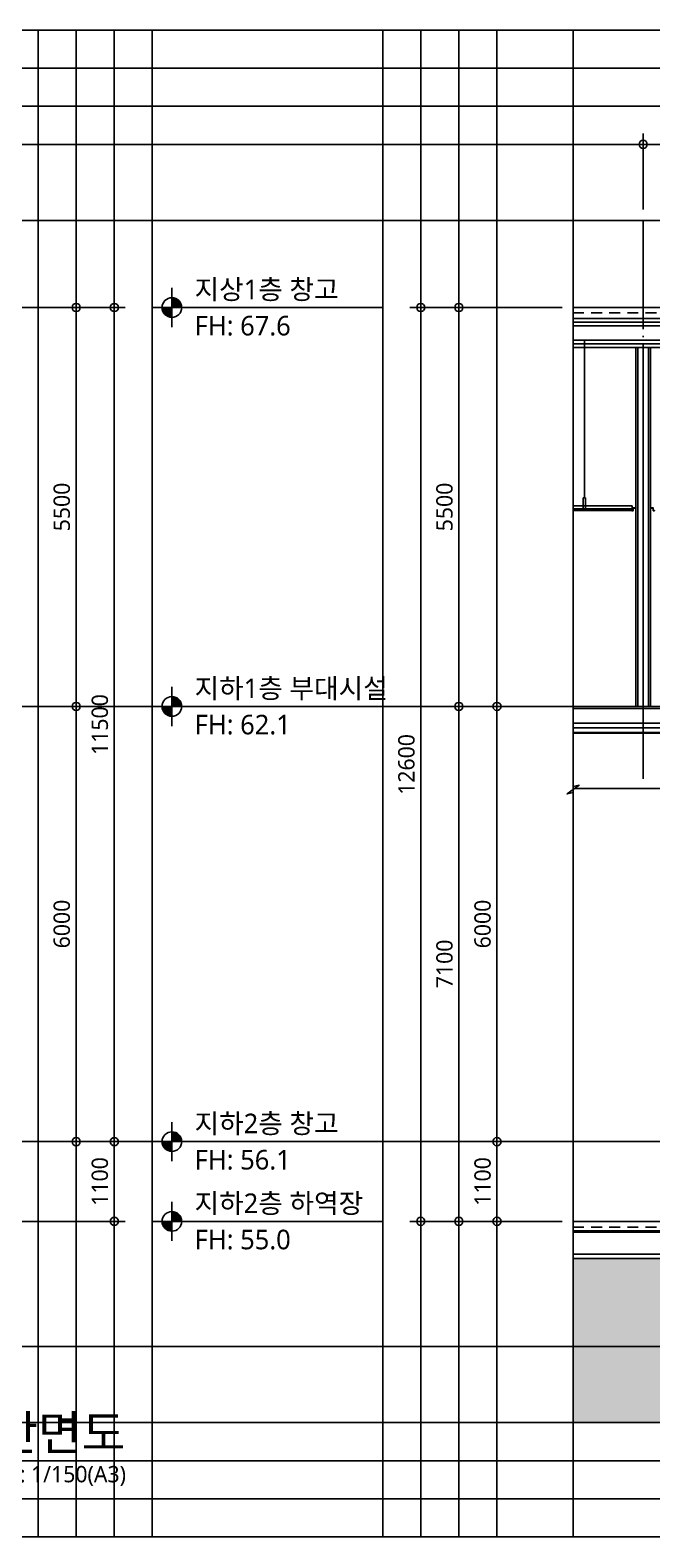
# Model space of a CAD drawing. Header units: millimetres. Extents: x -26983 to 60590, y 825 to 42375.
# Drawn here: x 24957 to 33531, y 825 to 21600 of the extents above; entities that cross this region are included whole.
import ezdxf
from ezdxf.enums import TextEntityAlignment as Align

# ---------------------------------------------------------------- set-up
doc = ezdxf.new("R2010")
doc.units = ezdxf.units.MM
doc.header["$LTSCALE"] = 100
doc.header["$MEASUREMENT"] = 0
doc.header["$PDSIZE"] = -10
for name, pattern in [('-HID', [2.5, 1.5, -1]), ('CEN', [62, 60, -1, 0, -1]), ('HID', [2.5, 1.5, -1])]:
    doc.linetypes.add(name, pattern=pattern)
doc.layers.get('0').update_dxf_attribs({"linetype": 'CONTINUOUS'})
doc.layers.get('Defpoints').update_dxf_attribs({"color": 171, "linetype": 'CONTINUOUS'})
for name, color, linetype in [('CEN(ST)', 1, 'CEN'), ('Center(AR)', 30, 'CEN'), ('CON', 2, 'CONTINUOUS'), ('ELE-6', 8, 'CONTINUOUS'), ('FIN', 8, 'CONTINUOUS'), ('FIN-2', 9, 'CONTINUOUS'), ('FIN-5', 6, 'CONTINUOUS'), ('HAN', 9, 'CONTINUOUS'), ('HAT 254', 254, 'CONTINUOUS'), ('HAT-252', 252, 'CONTINUOUS'), ('INS', 251, 'BATTING'), ('NDIM', 7, 'CONTINUOUS'), ('SYM', 7, 'CONTINUOUS'), ('TEXT', 3, 'CONTINUOUS'), ('TEXT(AXIS)', 2, 'CONTINUOUS'), ('WAL-석고보드', 7, 'CONTINUOUS'), ('wire-meshes', 1, 'CONTINUOUS')]:
    doc.layers.add(name, color=color, linetype=linetype)
doc.styles.add('CGS', font='cgse', dxfattribs={"bigfont": 'cgs'})
doc.styles.add('나눔바른고딕', font='NanumBarunGothic.ttf')
doc.linetypes.add('BATTING', pattern='A,0.0001,-0.1,[134,ltypeshp.shx,S=0.1,R=0,X=-0.1,Y=0],-0.2,[134,ltypeshp.shx,S=0.1,R=180,X=0.1,Y=0],-0.1', length=0.4001)
doc.dimstyles.new('NDIM 1200', dxfattribs={"dimscale": 75, "dimtxt": 3, "dimasz": 1, "dimexe": 2, "dimexo": 2, "dimgap": 1, "dimtad": 1, "dimdec": 0, "dimdsep": 46, "dimtxsty": 'CGS', "dimblk": 'DOT0', "dimcen": 1, "dimdle": 8, "dimclrd": 256, "dimclre": 256, "dimclrt": 256, "dimadec": 0, "dimazin": 0, "dimtfac": 1, "dimtdec": 0, "dimtix": 1, "dimtmove": 2, "dimatfit": 3, "dimldrblk": 'DOT0', "dimfxl": 1, "dimtolj": 1, "dimtzin": 0, "dimlwd": -1, "dimlwe": -1, "dimarcsym": 0})

# ---------------------------------------------------------------- blocks, each defined once
blk = doc.blocks.new('A$C19853FC8')
at = {"layer": 'SYM'}
for p, q in [((1800, 0), (1800, 3600)), ((3600, 1800), (0, 1800))]:
    blk.add_line(p, q, dxfattribs=at)
blk.add_circle((1800, 1800), 900, dxfattribs=at)
for points in [[(900, 1800), (1800, 2700), (914, 1959), (1643, 2686)], [(914, 1959), (1643, 2686), (954, 2112), (1492, 2646)], [(954, 2112), (1492, 2646), (1025, 2260), (1346, 2576)], [(1025, 2260), (1346, 2576), (1109, 2378), (1222, 2491)], [(1800, 900), (2700, 1800), (1959, 914), (2686, 1643)], [(1959, 914), (2686, 1643), (2112, 954), (2646, 1492)], [(2112, 954), (2646, 1492), (2260, 1025), (2576, 1346)], [(2260, 1025), (2576, 1346), (2378, 1109), (2491, 1222)]]:
    blk.add_solid(points, dxfattribs=at)
at = {"layer": 'SYM', "linetype": 'Continuous'}
for points in [[(1800, 2700), (1800, 1800), (900, 1800)], [(2700, 1800), (1800, 900), (1800, 1800)]]:
    blk.add_solid(points, dxfattribs=at)
blk = doc.blocks.new('DOT0')
blk.add_line((-3, 0), (3, 0))
at = {"color": 6}
blk.add_circle((0, 0), 0.75, dxfattribs=at)
blk = doc.blocks.new('*D276')
at = {"layer": 'Defpoints', "color": 0, "ltscale": 0.4, "transparency": 16777216}
for p in [(24017, 6275), (26117, 6275), (24017, 5175)]:
    blk.add_point(p, dxfattribs=at)
at = {"layer": 'NDIM', "ltscale": 0.4, "transparency": 16777216}
for p, q in [((24167, 6275), (26267, 6275)), ((26117, 5250), (26117, 6200)), ((24167, 5175), (26267, 5175))]:
    blk.add_line(p, q, dxfattribs=at)
at = {"layer": 'NDIM', "ltscale": 0.4, "transparency": 16777216, "xscale": 75, "yscale": 75, "zscale": 75}
for p, rotation in [((26117, 6275), 90), ((26117, 5175), 270)]:
    blk.add_blockref('DOT0', p, dxfattribs=dict(at, rotation=rotation))
at = {"layer": 'NDIM', "ltscale": 0.4, "transparency": 16777216, "insert": (25919, 5725), "char_height": 225, "attachment_point": 5, "rotation": 90, "style": '나눔바른고딕'}
blk.add_mtext('\\A1;1100', dxfattribs=at)
blk = doc.blocks.new('*D243')
at = {"layer": 'Defpoints', "color": 0, "ltscale": 0.4, "transparency": 16777216}
for p in [(31394, 6275), (32444, 6275), (32444, 5175)]:
    blk.add_point(p, dxfattribs=at)
at = {"layer": 'NDIM', "ltscale": 0.4, "transparency": 16777216}
for p, q in [((32294, 6275), (31244, 6275)), ((31394, 5250), (31394, 6200)), ((32294, 5175), (31244, 5175))]:
    blk.add_line(p, q, dxfattribs=at)
at = {"layer": 'NDIM', "ltscale": 0.4, "transparency": 16777216, "xscale": 75, "yscale": 75, "zscale": 75}
for p, rotation in [((31394, 6275), 90), ((31394, 5175), 270)]:
    blk.add_blockref('DOT0', p, dxfattribs=dict(at, rotation=rotation))
at = {"layer": 'NDIM', "ltscale": 0.4, "transparency": 16777216, "insert": (31197, 5725), "char_height": 225, "attachment_point": 5, "rotation": 90, "style": '나눔바른고딕'}
blk.add_mtext('\\A1;1100', dxfattribs=at)
blk = doc.blocks.new('*D286')
at = {"layer": 'Defpoints', "color": 0, "ltscale": 0.4, "transparency": 16777216}
for p in [(24017, 17775), (26117, 17775), (24017, 6275)]:
    blk.add_point(p, dxfattribs=at)
at = {"layer": 'NDIM', "ltscale": 0.4, "transparency": 16777216}
for p, q in [((24167, 17775), (26267, 17775)), ((26117, 6350), (26117, 17700)), ((24167, 6275), (26267, 6275))]:
    blk.add_line(p, q, dxfattribs=at)
at = {"layer": 'NDIM', "ltscale": 0.4, "transparency": 16777216, "xscale": 75, "yscale": 75, "zscale": 75}
for p, rotation in [((26117, 17775), 90), ((26117, 6275), 270)]:
    blk.add_blockref('DOT0', p, dxfattribs=dict(at, rotation=rotation))
at = {"layer": 'NDIM', "ltscale": 0.4, "transparency": 16777216, "insert": (25919, 12025), "char_height": 225, "attachment_point": 5, "rotation": 90, "style": '나눔바른고딕'}
blk.add_mtext('\\A1;11500', dxfattribs=at)
blk = doc.blocks.new('*D287')
at = {"layer": 'Defpoints', "color": 0, "ltscale": 0.4, "transparency": 16777216}
for p in [(24017, 12275), (25592, 12275), (24017, 6275)]:
    blk.add_point(p, dxfattribs=at)
at = {"layer": 'NDIM', "ltscale": 0.4, "transparency": 16777216}
for p, q in [((24167, 12275), (25742, 12275)), ((25592, 6350), (25592, 12200)), ((24167, 6275), (25742, 6275))]:
    blk.add_line(p, q, dxfattribs=at)
at = {"layer": 'NDIM', "ltscale": 0.4, "transparency": 16777216, "xscale": 75, "yscale": 75, "zscale": 75}
for p, rotation in [((25592, 12275), 90), ((25592, 6275), 270)]:
    blk.add_blockref('DOT0', p, dxfattribs=dict(at, rotation=rotation))
at = {"layer": 'NDIM', "ltscale": 0.4, "transparency": 16777216, "insert": (25394, 9275), "char_height": 225, "attachment_point": 5, "rotation": 90, "style": '나눔바른고딕'}
blk.add_mtext('\\A1;6000', dxfattribs=at)
blk = doc.blocks.new('*D288')
at = {"layer": 'Defpoints', "color": 0, "ltscale": 0.4, "transparency": 16777216}
for p in [(24017, 17775), (25592, 17775), (24017, 12275)]:
    blk.add_point(p, dxfattribs=at)
at = {"layer": 'NDIM', "ltscale": 0.4, "transparency": 16777216}
for p, q in [((24167, 17775), (25742, 17775)), ((25592, 12350), (25592, 17700)), ((24167, 12275), (25742, 12275))]:
    blk.add_line(p, q, dxfattribs=at)
at = {"layer": 'NDIM', "ltscale": 0.4, "transparency": 16777216, "xscale": 75, "yscale": 75, "zscale": 75}
for p, rotation in [((25592, 17775), 90), ((25592, 12275), 270)]:
    blk.add_blockref('DOT0', p, dxfattribs=dict(at, rotation=rotation))
at = {"layer": 'NDIM', "ltscale": 0.4, "transparency": 16777216, "insert": (25394, 15025), "char_height": 225, "attachment_point": 5, "rotation": 90, "style": '나눔바른고딕'}
blk.add_mtext('\\A1;5500', dxfattribs=at)
blk = doc.blocks.new('*D293')
at = {"layer": 'Defpoints', "color": 0, "ltscale": 0.4, "transparency": 16777216}
for p in [(30344, 17775), (32444, 17775), (32444, 5175)]:
    blk.add_point(p, dxfattribs=at)
at = {"layer": 'NDIM', "ltscale": 0.4, "transparency": 16777216}
for p, q in [((32294, 17775), (30194, 17775)), ((30344, 5250), (30344, 17700)), ((32294, 5175), (30194, 5175))]:
    blk.add_line(p, q, dxfattribs=at)
at = {"layer": 'NDIM', "ltscale": 0.4, "transparency": 16777216, "xscale": 75, "yscale": 75, "zscale": 75}
for p, rotation in [((30344, 17775), 90), ((30344, 5175), 270)]:
    blk.add_blockref('DOT0', p, dxfattribs=dict(at, rotation=rotation))
at = {"layer": 'NDIM', "ltscale": 0.4, "transparency": 16777216, "insert": (30147, 11475), "char_height": 225, "attachment_point": 5, "rotation": 90, "style": '나눔바른고딕'}
blk.add_mtext('\\A1;12600', dxfattribs=at)
blk = doc.blocks.new('*D294')
at = {"layer": 'Defpoints', "color": 0, "ltscale": 0.4, "transparency": 16777216}
for p in [(30869, 12275), (32444, 12275), (32444, 5175)]:
    blk.add_point(p, dxfattribs=at)
at = {"layer": 'NDIM', "ltscale": 0.4, "transparency": 16777216}
for p, q in [((32294, 12275), (30719, 12275)), ((30869, 5250), (30869, 12200)), ((32294, 5175), (30719, 5175))]:
    blk.add_line(p, q, dxfattribs=at)
at = {"layer": 'NDIM', "ltscale": 0.4, "transparency": 16777216, "xscale": 75, "yscale": 75, "zscale": 75}
for p, rotation in [((30869, 12275), 90), ((30869, 5175), 270)]:
    blk.add_blockref('DOT0', p, dxfattribs=dict(at, rotation=rotation))
at = {"layer": 'NDIM', "ltscale": 0.4, "transparency": 16777216, "insert": (30672, 8725), "char_height": 225, "attachment_point": 5, "rotation": 90, "style": '나눔바른고딕'}
blk.add_mtext('\\A1;7100', dxfattribs=at)
blk = doc.blocks.new('*D295')
at = {"layer": 'Defpoints', "color": 0, "ltscale": 0.4, "transparency": 16777216}
for p in [(30869, 17775), (32444, 17775), (32444, 12275)]:
    blk.add_point(p, dxfattribs=at)
at = {"layer": 'NDIM', "ltscale": 0.4, "transparency": 16777216}
for p, q in [((32294, 17775), (30719, 17775)), ((30869, 12350), (30869, 17700)), ((32294, 12275), (30719, 12275))]:
    blk.add_line(p, q, dxfattribs=at)
at = {"layer": 'NDIM', "ltscale": 0.4, "transparency": 16777216, "xscale": 75, "yscale": 75, "zscale": 75}
for p, rotation in [((30869, 17775), 90), ((30869, 12275), 270)]:
    blk.add_blockref('DOT0', p, dxfattribs=dict(at, rotation=rotation))
at = {"layer": 'NDIM', "ltscale": 0.4, "transparency": 16777216, "insert": (30672, 15025), "char_height": 225, "attachment_point": 5, "rotation": 90, "style": '나눔바른고딕'}
blk.add_mtext('\\A1;5500', dxfattribs=at)
blk = doc.blocks.new('*D296')
at = {"layer": 'Defpoints', "color": 0, "ltscale": 0.4, "transparency": 16777216}
for p in [(31394, 12275), (32444, 12275), (32444, 6275)]:
    blk.add_point(p, dxfattribs=at)
at = {"layer": 'NDIM', "ltscale": 0.4, "transparency": 16777216}
for p, q in [((32294, 12275), (31244, 12275)), ((31394, 6350), (31394, 12200)), ((32294, 6275), (31244, 6275))]:
    blk.add_line(p, q, dxfattribs=at)
at = {"layer": 'NDIM', "ltscale": 0.4, "transparency": 16777216, "xscale": 75, "yscale": 75, "zscale": 75}
for p, rotation in [((31394, 12275), 90), ((31394, 6275), 270)]:
    blk.add_blockref('DOT0', p, dxfattribs=dict(at, rotation=rotation))
at = {"layer": 'NDIM', "ltscale": 0.4, "transparency": 16777216, "insert": (31197, 9275), "char_height": 225, "attachment_point": 5, "rotation": 90, "style": '나눔바른고딕'}
blk.add_mtext('\\A1;6000', dxfattribs=at)
blk = doc.blocks.new('*D307')
at = {"layer": 'Defpoints', "color": 0, "ltscale": 0.4, "transparency": 16777216}
for p in [(36611, 20025), (33411, 18975), (36611, 18975)]:
    blk.add_point(p, dxfattribs=at)
at = {"layer": 'NDIM', "ltscale": 0.4, "transparency": 16777216}
for p, q in [((33411, 19125), (33411, 20175)), ((36611, 19125), (36611, 20175)), ((33486, 20025), (36536, 20025))]:
    blk.add_line(p, q, dxfattribs=at)
at = {"layer": 'NDIM', "ltscale": 0.4, "transparency": 16777216, "xscale": 75, "yscale": 75, "zscale": 75, "rotation": 180}
blk.add_blockref('DOT0', (33411, 20025), dxfattribs=at)
at = {"layer": 'NDIM', "ltscale": 0.4, "transparency": 16777216, "xscale": 75, "yscale": 75, "zscale": 75}
blk.add_blockref('DOT0', (36611, 20025), dxfattribs=at)
at = {"layer": 'NDIM', "ltscale": 0.4, "transparency": 16777216, "insert": (35011, 20222), "char_height": 225, "attachment_point": 5, "style": '나눔바른고딕'}
blk.add_mtext('\\A1;3200', dxfattribs=at)

msp = doc.modelspace()

# ---------------------------------------------------------------- hatches: boundary and pattern name
at = {"layer": 'HAT 254', "ltscale": 10000}
h = msp.add_hatch(color=256, dxfattribs=at)
h.dxf.hatch_style = 1
h.paths.add_polyline_path([(51600, 2400), (51600, 5365), (48036, 5365), (48036, 4665), (32444.1, 4665), (32444.1, 2400)])

# ---------------------------------------------------------------- linework, layer by layer
at = {"layer": 'CEN(ST)', "ltscale": 10000}
for p, q in [((32444.1, 17775), (52638.5, 17775)), ((32444.1, 12275), (51600, 12275)), ((32444.1, 6275), (51600, 6275)), ((32444.1, 5175), (51600, 5175))]:
    msp.add_line(p, q, dxfattribs=at)
at = {"layer": 'Center(AR)'}
msp.add_line((33411, 11275), (33411, 18975), dxfattribs=at)
at = {"layer": 'CON', "ltscale": 10000}
for p, q in [((32444.1, 17525), (51600, 17525)), ((37414, 17325), (32444.1, 17325)), ((32444.1, 5025), (40161, 5025)), ((32444.1, 4725), (48036, 4725))]:
    msp.add_line(p, q, dxfattribs=at)
at = {"layer": 'CON', "ltscale": 1000}
msp.add_line((32444.1, 12045), (49261, 12045), dxfattribs=at)
for points in [[(32444.1, 12245), (49261, 12245), (49261, 12045)], [(32444.1, 5025), (40161, 5025), (40161, 5175), (40161, 5358.3), (40461, 5358.3), (40461, 5541.7), (40761, 5541.7), (40761, 5725), (41061, 5725), (41061, 5908.3), (41361, 5908.3), (41361, 6091.7), (41661, 6091.7), (41661, 6275), (48036, 6275)]]:
    msp.add_lwpolyline(points, dxfattribs=at)
at = {"layer": 'Defpoints', "ltscale": 10000}
for p, q in [((25066.6, 21600), (25066.6, 825)), ((25591.6, 21600), (25591.6, 825)), ((26116.6, 21600), (26116.6, 825)), ((26641.6, 21600), (26641.6, 825)), ((29819.1, 21600), (29819.1, 825)), ((30344.1, 21600), (30344.1, 825)), ((30869.1, 21600), (30869.1, 825)), ((31394.1, 21600), (31394.1, 825)), ((32444.1, 21600), (32444.1, 825)), ((1500, 12275), (54750, 12275)), ((1500, 6275), (54750, 6275))]:
    msp.add_line(p, q, dxfattribs=at)
for points in [[(54750, 21600), (1500, 21600), (1500, 825), (54750, 825)], [(54225, 21600), (2025, 21600), (2025, 825), (54225, 825)], [(53700, 21075), (2550, 21075), (2550, 1350), (53700, 1350)], [(53175, 20550), (3075, 20550), (3075, 1875), (53175, 1875)], [(52650, 20025), (3600, 20025), (3600, 2400), (52650, 2400)], [(51600, 18975), (4650, 18975), (4650, 3450), (51600, 3450)]]:
    msp.add_lwpolyline(points, close=True, dxfattribs=at)
at = {"layer": 'ELE-6', "ltscale": 10000}
msp.add_line((32444.1, 11145), (37086, 11145), dxfattribs=at)
at = {"layer": 'FIN', "ltscale": 10000}
for p, q in [((32444.1, 5175), (40161, 5175)), ((32444.1, 5045), (40161, 5045))]:
    msp.add_line(p, q, dxfattribs=at)
at = {"layer": 'FIN'}
for points in [[(32444.1, 17775), (51600, 17775)], [(32444.1, 12275), (49261, 12275), (49261, 12245)]]:
    msp.add_lwpolyline(points, dxfattribs=at)
at = {"layer": 'FIN', "ltscale": 10000}
msp.add_lwpolyline([(32444.1, 17625), (51600, 17625)], dxfattribs=at)
at = {"layer": 'FIN', "ltscale": 1000}
msp.add_lwpolyline([(32444.1, 17225), (33931, 17225)], dxfattribs=at)
at = {"layer": 'FIN-2'}
for p, q in [((32599.6, 15151), (32599.6, 17325)), ((33259, 15039), (32444.1, 15039)), ((33259, 15001), (32444.1, 15001)), ((33259, 15001), (33259, 15039)), ((33259, 15001), (33259, 15039))]:
    msp.add_line(p, q, dxfattribs=at)
for points in [[(32444.1, 14975), (33271, 14975), (33271, 14987), (32444.1, 14987)], [(33253, 14973), (33253, 14975), (33271, 14975), (33271, 15013), (33309, 15013), (33309, 15053), (33311, 15053), (33311, 15011), (33273, 15011), (33273, 14973), (33253, 14973)], [(33569, 14973), (33569, 14975), (33551, 14975), (33551, 15013), (33513, 15013), (33513, 15053), (33511, 15053), (33511, 15011), (33549, 15011), (33549, 14973), (33569, 14973)]]:
    msp.add_lwpolyline(points, dxfattribs=at)
msp.add_lwpolyline([(32614.6, 15151), (32584.6, 15151), (32584.6, 15001), (32614.6, 15001)], close=True, dxfattribs=at)
at = {"layer": 'FIN-5', "ltscale": 0.1}
for p, q in [((32444.1, 11915), (34106, 11915)), ((32444.1, 11905), (34096, 11905))]:
    msp.add_line(p, q, dxfattribs=at)
at = {"layer": 'HAN', "ltscale": 10000}
msp.add_line((32444.1, 4665), (48036, 4665), dxfattribs=at)
at = {"layer": 'HAT-252', "linetype": '-HID'}
msp.add_line((32444.1, 5035), (40161, 5035), dxfattribs=at)
at = {"layer": 'INS', "ltscale": 1.2}
for points in [[(32444.1, 17575), (51600, 17575)], [(32444.1, 17275), (33981, 17275)]]:
    msp.add_lwpolyline(points, dxfattribs=at)
at = {"layer": 'INS', "ltscale": 1.6}
msp.add_lwpolyline([(47736, 11980), (32444.1, 11980)], dxfattribs=at)
at = {"layer": 'NDIM', "ltscale": 0.4}
msp.add_line((29069.6, 17775), (28094.6, 17775), dxfattribs=at)
at = {"layer": 'SYM', "ltscale": 1000}
for p, q in [((29819.1, 17775), (26911.6, 17775)), ((29819.1, 12275), (26911.6, 12275)), ((29819.1, 6275), (26911.6, 6275)), ((29819.1, 5175), (26911.6, 5175))]:
    msp.add_line(p, q, dxfattribs=at)
at = {"layer": 'SYM'}
msp.add_line((19012.7, 1875), (26641.6, 1875), dxfattribs=at)
at = {"layer": 'SYM', "ltscale": 10000}
msp.add_lwpolyline([(32444.1, 18975), (32444.1, 11169), (32526.6, 11189.3), (32361.6, 11067.8), (32444.1, 11088), (32444.1, 1800)], dxfattribs=at)
at = {"layer": 'WAL-석고보드', "ltscale": 10000}
for points in [[(33336, 17225), (33336, 12275), (33311, 12275), (33311, 17225)], [(33511, 17225), (33511, 12275), (33486, 12275), (33486, 17225)]]:
    msp.add_lwpolyline(points, close=True, dxfattribs=at)
at = {"layer": 'WAL-석고보드', "color": 8, "ltscale": 10000}
msp.add_lwpolyline([(33486, 12275), (33336, 12275), (33336, 17225), (33486, 17225), (33486, 12275)], dxfattribs=at)
at = {"layer": 'wire-meshes', "linetype": 'HID'}
msp.add_line((32444.1, 5095), (40161, 5095), dxfattribs=at)
msp.add_lwpolyline([(32444.1, 17700), (51600, 17700)], dxfattribs=at)

# ---------------------------------------------------------------- block references
at = {"ltscale": 1000, "xscale": -0.15, "yscale": 0.15, "zscale": 0.15}
for p in [(27181.6, 17505), (27181.6, 12005), (27181.6, 6005), (27181.6, 4905)]:
    msp.add_blockref('A$C19853FC8', p, dxfattribs=at)

# ---------------------------------------------------------------- texts
at = {"layer": 'TEXT', "style": '나눔바른고딕'}
msp.add_text('계단실F 확대 단면도', height=480, dxfattribs=at).set_placement((26270.3, 2260.5), align=Align.MIDDLE_RIGHT)
msp.add_text('SCALE: 1/150(A3)', height=225, dxfattribs=at).set_placement((26278.9, 1802.3), align=Align.TOP_RIGHT)
at = {"layer": 'TEXT(AXIS)', "style": '나눔바른고딕'}
for s, p in [('지상1층 창고', (27224.1, 18025)), ('FH: 67.6', (27224.1, 17525)), ('지하1층 부대시설', (27224.1, 12525)), ('FH: 62.1', (27224.1, 12025)), ('지하2층 창고', (27224.1, 6525)), ('FH: 56.1', (27224.1, 6025)), ('지하2층 하역장', (27224.1, 5425)), ('FH: 55.0', (27224.1, 4925))]:
    msp.add_text(s, height=270, dxfattribs=at).set_placement(p, align=Align.MIDDLE_LEFT)

# ---------------------------------------------------------------- dimensions: what is measured, and where the dimension line sits
at = {"layer": 'NDIM', "ltscale": 0.4}
dim = msp.add_linear_dim(base=(36611, 20025), p1=(33411, 18975), p2=(36611, 18975), dimstyle='NDIM 1200', override={"dimtxsty": '나눔바른고딕'}, dxfattribs=at)
dim.commit()
dim.dimension.update_dxf_attribs({"geometry": '*D307', "text_midpoint": (35011, 20222.3)})
for base, p1, p2, picture, middle in [((26116.6, 17775), (24016.6, 6275), (24016.6, 17775), '*D286', (25919.4, 12025)), ((25591.6, 17775), (24016.6, 12275), (24016.6, 17775), '*D288', (25394.4, 15025)), ((30344.1, 17775), (32444.1, 5175), (32444.1, 17775), '*D293', (30146.7, 11475)), ((30869.1, 17775), (32444.1, 12275), (32444.1, 17775), '*D295', (30671.9, 15025)), ((25591.6, 12275), (24016.6, 6275), (24016.6, 12275), '*D287', (25394.2, 9275)), ((30869.1, 12275), (32444.1, 5175), (32444.1, 12275), '*D294', (30671.9, 8725)), ((31394.1, 12275), (32444.1, 6275), (32444.1, 12275), '*D296', (31196.7, 9275)), ((26116.6, 6275), (24016.6, 5175), (24016.6, 6275), '*D276', (25919.4, 5725)), ((31394.1, 6275), (32444.1, 5175), (32444.1, 6275), '*D243', (31196.9, 5725))]:
    dim = msp.add_linear_dim(base=base, p1=p1, p2=p2, angle=90, dimstyle='NDIM 1200', override={"dimtxsty": '나눔바른고딕'}, dxfattribs=at)
    dim.commit()
    dim.dimension.update_dxf_attribs({"geometry": picture, "text_midpoint": middle})

doc.saveas('drawing.dxf')
